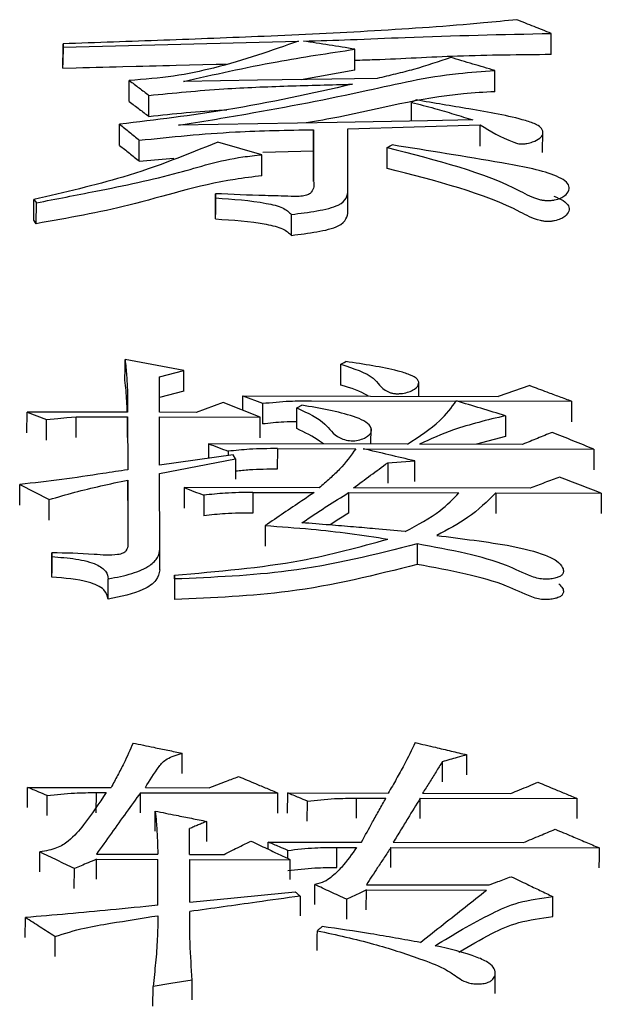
# Model space of a CAD drawing. Header units: millimetres. Extents: x 2271 to 4415, y 823 to 2339.
# Drawn here: x 2759.215 to 2761.779, y 2146.35 to 2150.699 of the extents above; entities that cross this region are included whole.
import ezdxf

# ---------------------------------------------------------------- set-up
doc = ezdxf.new("R2010")
doc.units = ezdxf.units.MM

msp = doc.modelspace()

# ---------------------------------------------------------------- linework, layer by layer
at = {"color": 7, "linetype": 'Continuous', "lineweight": 25}
for p, q in [((2761.5582, 2150.5451), (2761.5584, 2150.6384)), ((2759.4059, 2150.5926), (2759.4056, 2150.4995)), ((2759.4059, 2150.5784), (2759.4059, 2150.5926)), ((2759.4057, 2150.4852), (2759.4059, 2150.5784)), ((2760.6928, 2150.4757), (2760.6931, 2150.5689)), ((2759.4057, 2150.4852), (2759.4056, 2150.4995)), ((2760.6928, 2150.4757), (2760.4553, 2150.4344)), ((2761.3097, 2150.3816), (2761.31, 2150.4746)), ((2759.6981, 2150.3378), (2759.6983, 2150.4307)), ((2759.7848, 2150.2725), (2759.785, 2150.3653)), ((2760.9424, 2150.252), (2760.9426, 2150.3341)), ((2759.6553, 2150.145), (2759.6556, 2150.2377)), ((2760.5099, 2150.1214), (2760.5102, 2150.214)), ((2760.5102, 2150.214), (2760.5107, 2149.9874)), ((2760.6622, 2149.9457), (2760.6616, 2150.2174)), ((2761.2455, 2150.142), (2761.2457, 2150.2347)), ((2761.5206, 2150.1136), (2761.5208, 2150.2069)), ((2759.742, 2150.0749), (2759.7423, 2150.1675)), ((2760.283, 2150.1036), (2760.0884, 2150.1595)), ((2760.2867, 2150.1149), (2760.5099, 2150.1214)), ((2760.5102, 2149.9853), (2760.5099, 2150.1214)), ((2760.8346, 2150.0433), (2760.8349, 2150.1359)), ((2759.742, 2150.0749), (2759.8944, 2150.088)), ((2760.2828, 2150.0111), (2760.283, 2150.1036)), ((2760.662, 2149.8534), (2760.6622, 2149.9457)), ((2759.2774, 2149.8146), (2759.2777, 2149.9069)), ((2759.2777, 2149.9068), (2759.2886, 2149.8917)), ((2760.0781, 2149.9318), (2760.0779, 2149.8395)), ((2760.0779, 2149.8206), (2760.0782, 2149.9129)), ((2760.0782, 2149.9129), (2760.0781, 2149.9318)), ((2759.2883, 2149.7995), (2759.2886, 2149.8917)), ((2759.2883, 2149.7995), (2759.2775, 2149.8146)), ((2760.0779, 2149.8206), (2760.0779, 2149.8395)), ((2760.4134, 2149.7482), (2760.4136, 2149.8404)), ((2759.9391, 2149.1531), (2759.6794, 2149.2014)), ((2760.6311, 2149.0884), (2760.6313, 2149.1797)), ((2759.831, 2149.1252), (2759.9391, 2149.1531)), ((2759.8313, 2148.9682), (2759.831, 2149.1252)), ((2760.9741, 2149.0387), (2760.9742, 2149.1027)), ((2761.4645, 2149.0861), (2761.324, 2149.0381)), ((2759.9389, 2149.0618), (2759.8308, 2149.034)), ((2760.1988, 2148.9775), (2760.199, 2149.0402)), ((2760.199, 2149.0402), (2760.2856, 2149.0078)), ((2760.199, 2149.0402), (2761.324, 2149.0381)), ((2760.1125, 2149.0121), (2759.9936, 2148.9679)), ((2760.2749, 2148.9471), (2760.1125, 2149.0121)), ((2760.2856, 2149.0078), (2760.2853, 2148.9167)), ((2760.4369, 2148.8962), (2760.4371, 2148.9873)), ((2760.5019, 2149.0195), (2761.6485, 2149.0173)), ((2759.2469, 2148.8782), (2759.2472, 2148.9692)), ((2759.2472, 2148.9692), (2759.3338, 2148.9366)), ((2759.6907, 2148.9684), (2759.2472, 2148.9692)), ((2759.4636, 2148.9486), (2759.6907, 2148.9482)), ((2759.6907, 2148.9482), (2759.6912, 2148.7151)), ((2759.9936, 2148.9679), (2759.8313, 2148.9682)), ((2759.8314, 2148.9479), (2760.2749, 2148.9471)), ((2759.8318, 2148.7355), (2759.8314, 2148.9479)), ((2761.3566, 2148.9532), (2761.3564, 2148.8621)), ((2759.3335, 2148.8457), (2759.3338, 2148.9366)), ((2760.7638, 2148.8281), (2760.764, 2148.9002)), ((2761.3564, 2148.8621), (2761.2286, 2148.8272)), ((2760.0479, 2148.8294), (2760.0478, 2148.7651)), ((2760.9241, 2148.8278), (2760.0479, 2148.8294)), ((2760.3509, 2148.8084), (2760.3506, 2148.7175)), ((2760.3509, 2148.8084), (2760.697, 2148.8077)), ((2761.4325, 2148.8268), (2760.9782, 2148.8277)), ((2760.1562, 2148.7801), (2759.8318, 2148.7355)), ((2760.1345, 2148.7965), (2760.1345, 2148.7771)), ((2760.167, 2148.7636), (2760.1562, 2148.7801)), ((2760.7295, 2148.8077), (2761.7463, 2148.8058)), ((2759.8318, 2148.6984), (2760.167, 2148.7636)), ((2760.167, 2148.7636), (2760.1668, 2148.6729)), ((2759.8324, 2148.3648), (2759.8318, 2148.6984)), ((2759.2151, 2148.5594), (2759.2153, 2148.65)), ((2759.2153, 2148.65), (2759.3453, 2148.5834)), ((2759.691, 2148.5792), (2759.6913, 2148.6697)), ((2759.6913, 2148.6697), (2759.6918, 2148.3861)), ((2760.5351, 2148.6351), (2759.9401, 2148.6362)), ((2761.4653, 2148.6333), (2760.6865, 2148.6348)), ((2760.0267, 2148.6029), (2760.0265, 2148.5124)), ((2760.243, 2148.6149), (2760.2428, 2148.5243)), ((2760.243, 2148.6149), (2760.5135, 2148.6144)), ((2760.6649, 2148.6141), (2761.1517, 2148.6132)), ((2761.3139, 2148.6129), (2761.3136, 2148.5224)), ((2761.3139, 2148.6129), (2761.7791, 2148.612)), ((2759.345, 2148.4928), (2759.3453, 2148.5834)), ((2760.2974, 2148.4689), (2760.2971, 2148.3787)), ((2760.968, 2148.388), (2760.9678, 2148.2977)), ((2759.3565, 2148.3488), (2759.3562, 2148.2587)), ((2759.3563, 2148.2418), (2759.3565, 2148.3319)), ((2759.3565, 2148.3319), (2759.3565, 2148.3488)), ((2759.8322, 2148.2745), (2759.8324, 2148.3648)), ((2759.8975, 2148.2505), (2759.8973, 2148.1604)), ((2759.8975, 2148.2335), (2759.8975, 2148.2505)), ((2759.8975, 2148.2335), (2759.8973, 2148.1436)), ((2759.9311, 2147.3767), (2759.9313, 2147.4654)), ((2759.2497, 2147.2264), (2759.25, 2147.3149)), ((2759.25, 2147.3149), (2759.6178, 2147.3142)), ((2759.5526, 2147.203), (2759.5529, 2147.2919)), ((2759.5529, 2147.2919), (2759.5962, 2147.2918)), ((2759.7473, 2147.203), (2759.7476, 2147.2915)), ((2759.7476, 2147.2915), (2760.3534, 2147.2904)), ((2759.7692, 2147.3139), (2760.0504, 2147.3134)), ((2760.3964, 2147.2018), (2760.3966, 2147.2903)), ((2760.3966, 2147.2903), (2760.8401, 2147.2895)), ((2760.9916, 2147.2892), (2761.381, 2147.2885)), ((2759.3363, 2147.1904), (2759.3366, 2147.2788)), ((2760.483, 2147.1658), (2760.4832, 2147.2542)), ((2760.6993, 2147.1785), (2760.6995, 2147.2673)), ((2760.6995, 2147.2673), (2760.8294, 2147.2671)), ((2760.9806, 2147.1783), (2760.9808, 2147.2668)), ((2760.9808, 2147.2668), (2761.6731, 2147.2655)), ((2759.9643, 2147.0197), (2759.9642, 2147.1333)), ((2760.3103, 2147.0425), (2760.3104, 2147.0737)), ((2760.3104, 2147.0737), (2760.7215, 2147.0729)), ((2760.8621, 2147.0727), (2761.4354, 2147.0716)), ((2759.3042, 2146.942), (2759.3044, 2147.0301)), ((2760.3969, 2147.0013), (2760.397, 2147.0371)), ((2760.6131, 2146.9618), (2760.6133, 2147.0504)), ((2760.6133, 2147.0504), (2760.6999, 2147.0502)), ((2760.8511, 2146.9618), (2760.8513, 2147.05)), ((2760.8513, 2147.05), (2761.7708, 2147.0482)), ((2759.5533, 2147.0205), (2759.8237, 2147.02)), ((2759.5533, 2146.9977), (2759.8237, 2146.9972)), ((2759.824, 2146.7954), (2759.8237, 2146.9972)), ((2759.9643, 2147.0197), (2760.1158, 2147.0195)), ((2759.9644, 2146.9969), (2760.4079, 2146.9961)), ((2759.9646, 2146.809), (2759.9644, 2146.9969)), ((2759.4558, 2146.8688), (2759.456, 2146.9568)), ((2760.5159, 2146.7983), (2760.5161, 2146.8861)), ((2760.7431, 2146.7749), (2760.7434, 2146.8627)), ((2760.7434, 2146.8857), (2761.2842, 2146.8847)), ((2760.7434, 2146.8627), (2761.2734, 2146.8617)), ((2760.4514, 2146.8357), (2760.4511, 2146.7479)), ((2760.6567, 2146.7337), (2760.6569, 2146.8215)), ((2761.5654, 2146.7453), (2761.5656, 2146.8336)), ((2759.2397, 2146.6534), (2759.24, 2146.7411)), ((2759.3697, 2146.6576), (2759.3695, 2146.57)), ((2761.3113, 2146.4069), (2761.3116, 2146.4947)), ((2759.8026, 2146.35), (2759.8028, 2146.4372))]:
    msp.add_line(p, q, dxfattribs=at)
at = {"color": 7, "linetype": 'Continuous', "lineweight": 25, "flags": 128}
for points in [[(2759.4059, 2150.5784), (2759.9251, 2150.5917), (2760.4443, 2150.6049)], [(2759.4057, 2150.4852), (2759.4644, 2150.4867), (2759.4937, 2150.4875), (2759.523, 2150.4882), (2759.5524, 2150.489), (2759.5817, 2150.4897), (2759.6111, 2150.4905), (2759.6404, 2150.4912), (2759.6698, 2150.492), (2759.7284, 2150.4935), (2759.7578, 2150.4942), (2759.7871, 2150.495), (2759.8165, 2150.4957), (2759.8458, 2150.4965), (2759.8752, 2150.4972), (2759.9045, 2150.498), (2760.0219, 2150.501), (2760.0806, 2150.5025), (2760.1099, 2150.5032), (2760.1251, 2150.5036)], [(2760.7909, 2150.4395), (2760.5911, 2150.4365), (2760.2637, 2150.4316), (2759.9365, 2150.4266)], [(2760.9642, 2150.3449), (2760.9534, 2150.3395), (2760.9426, 2150.3341)], [(2761.2132, 2150.2568), (2761.0135, 2150.2532), (2760.614, 2150.2461), (2760.2646, 2150.2398), (2759.9155, 2150.2335)], [(2760.6616, 2150.2174), (2760.9536, 2150.2261), (2761.2457, 2150.2347)], [(2760.8349, 2150.1359), (2760.8403, 2150.1386), (2760.8484, 2150.1428), (2760.8565, 2150.1469)], [(2759.6792, 2149.1101), (2759.6793, 2149.1612), (2759.6794, 2149.2014)], [(2760.6314, 2149.1797), (2760.6369, 2149.1828), (2760.645, 2149.1872), (2760.653, 2149.1917)], [(2759.9389, 2149.0618), (2759.939, 2149.1129), (2759.9391, 2149.1531)], [(2761.6485, 2149.0173), (2761.6484, 2148.9663), (2761.6483, 2148.9262)], [(2759.3338, 2148.9366), (2759.3825, 2148.9411), (2759.4231, 2148.9449), (2759.4636, 2148.9486)], [(2759.4633, 2148.8576), (2759.4635, 2148.9085), (2759.4636, 2148.9486)], [(2759.6905, 2148.8572), (2759.6906, 2148.9081), (2759.6907, 2148.9482)], [(2760.2746, 2148.8561), (2760.2748, 2148.907), (2760.2749, 2148.9471)], [(2761.7463, 2148.8058), (2761.7461, 2148.7549), (2761.746, 2148.715)], [(2760.8377, 2148.7459), (2760.8376, 2148.6951), (2760.8375, 2148.6552)], [(2760.8377, 2148.7459), (2760.8972, 2148.7499), (2760.9567, 2148.7539)], [(2760.9565, 2148.6632), (2760.9566, 2148.714), (2760.9567, 2148.7539)], [(2759.9401, 2148.6362), (2759.94, 2148.5854), (2759.9399, 2148.5456)], [(2760.6649, 2148.6141), (2760.6648, 2148.5634), (2760.6647, 2148.5235)], [(2761.7791, 2148.612), (2761.779, 2148.5613), (2761.7788, 2148.5215)], [(2759.6052, 2148.1439), (2759.6053, 2148.1699), (2759.6054, 2148.1959), (2759.6055, 2148.234)], [(2761.0779, 2147.4277), (2761.0778, 2147.3779), (2761.0777, 2147.339)], [(2761.1858, 2147.3699), (2761.1859, 2147.4195), (2761.186, 2147.4587)], [(2760.3531, 2147.2019), (2760.3533, 2147.2513), (2760.3534, 2147.2904)], [(2761.6729, 2147.177), (2761.673, 2147.2264), (2761.6731, 2147.2655)], [(2759.8124, 2147.122), (2759.8125, 2147.1714), (2759.8126, 2147.2104)], [(2760.0396, 2147.0765), (2760.0397, 2147.1258), (2760.0398, 2147.1648)], [(2761.7705, 2146.9601), (2761.7707, 2147.0093), (2761.7708, 2147.0482)], [(2759.5531, 2146.9097), (2759.5532, 2146.9588), (2759.5533, 2146.9977)], [(2759.8235, 2146.9092), (2759.8236, 2146.9583), (2759.8237, 2146.9972)], [(2760.4076, 2146.9081), (2760.4078, 2146.9572), (2760.4079, 2146.9961)], [(2759.9646, 2146.809), (2760.1603, 2146.828), (2760.295, 2146.8411), (2760.4297, 2146.8541)], [(2760.527, 2146.5955), (2760.5271, 2146.6345), (2760.5272, 2146.6588), (2760.5273, 2146.6831)], [(2759.9759, 2146.465), (2759.9285, 2146.4574), (2759.8812, 2146.4498), (2759.8028, 2146.4372)], [(2759.9756, 2146.3778), (2759.9758, 2146.4264), (2759.9759, 2146.465)]]:
    msp.add_lwpolyline(points, dxfattribs=at)
at = {"color": 7, "linetype": 'Continuous', "lineweight": 25}
for points, knots in [([(2761.4068, 2150.6987), (2761.358, 2150.6938), (2761.1516, 2150.6732), (2760.7796, 2150.6479), (2760.3079, 2150.6254), (2759.8498, 2150.6077), (2759.5539, 2150.5976), (2759.4059, 2150.5926)], [0, 0, 0, 0, 0.075008, 0.317588, 0.559815, 0.779883, 1, 1, 1, 1]), ([(2761.5584, 2150.6384), (2761.5331, 2150.6484), (2761.4826, 2150.6686), (2761.4321, 2150.6887), (2761.4068, 2150.6987)], [0, 0, 0, 0, 0.500001, 1, 1, 1, 1]), ([(2760.4659, 2150.6049), (2760.5351, 2150.6068), (2760.6848, 2150.6108), (2761.0474, 2150.6274), (2761.3432, 2150.6337), (2761.5584, 2150.6384)], [0, 0, 0, 0, 0.18981, 0.410522, 1, 1, 1, 1]), ([(2760.4443, 2150.6049), (2760.3255, 2150.5626), (2760.1588, 2150.5032), (2759.8966, 2150.4468), (2759.7647, 2150.4361), (2759.6983, 2150.4307)], [0, 0, 0, 0, 0.552374, 0.77511, 1, 1, 1, 1]), ([(2760.6931, 2150.5689), (2760.6552, 2150.5749), (2760.5795, 2150.5869), (2760.5038, 2150.5989), (2760.4659, 2150.6049)], [0, 0, 0, 0, 0.499738, 1, 1, 1, 1]), ([(2759.9365, 2150.4266), (2760.072, 2150.4572), (2760.3146, 2150.5117), (2760.5772, 2150.5514), (2760.6931, 2150.5689)], [0, 0, 0, 0, 0.5589855, 1, 1, 1, 1]), ([(2761.5582, 2150.5451), (2761.4204, 2150.5439), (2761.1599, 2150.5415), (2760.8737, 2150.5244), (2760.7222, 2150.5199), (2760.6929, 2150.519)], [0, 0, 0, 0, 0.475037, 0.898723, 1, 1, 1, 1]), ([(2761.1151, 2150.5323), (2761.0623, 2150.514), (2760.986, 2150.4875), (2760.8724, 2150.4589), (2760.8181, 2150.446), (2760.7909, 2150.4395)], [0, 0, 0, 0, 0.528752, 0.7642, 1, 1, 1, 1]), ([(2761.31, 2150.4746), (2761.2775, 2150.4842), (2761.2126, 2150.5035), (2761.1476, 2150.5227), (2761.1151, 2150.5323)], [0, 0, 0, 0, 0.499896, 1, 1, 1, 1]), ([(2759.9155, 2150.2335), (2760.015, 2150.2498), (2760.2999, 2150.2964), (2760.7057, 2150.3749), (2761.0538, 2150.4578), (2761.2557, 2150.471), (2761.31, 2150.4746)], [0, 0, 0, 0, 0.210769, 0.603834, 0.893415, 1, 1, 1, 1]), ([(2759.6983, 2150.4307), (2759.7128, 2150.4198), (2759.7417, 2150.3981), (2759.7706, 2150.3762), (2759.785, 2150.3653)], [0, 0, 0, 0, 0.500001, 1, 1, 1, 1]), ([(2760.6828, 2150.4144), (2760.5013, 2150.3738), (2760.1763, 2150.301), (2759.8151, 2150.2571), (2759.6556, 2150.2377)], [0, 0, 0, 0, 0.558287, 1, 1, 1, 1]), ([(2759.785, 2150.3653), (2759.8943, 2150.376), (2760.0956, 2150.3956), (2760.3978, 2150.4074), (2760.5877, 2150.4121), (2760.6828, 2150.4144)], [0, 0, 0, 0, 0.372436, 0.6857253, 1, 1, 1, 1]), ([(2761.3097, 2150.3816), (2761.2632, 2150.3788), (2761.0131, 2150.3642), (2760.76, 2150.2932), (2760.5267, 2150.2521), (2760.4784, 2150.2436)], [0, 0, 0, 0, 0.153551, 0.8247901, 1, 1, 1, 1]), ([(2759.6981, 2150.3378), (2759.7055, 2150.3322), (2759.7202, 2150.3212), (2759.7491, 2150.2994), (2759.7706, 2150.2832), (2759.7848, 2150.2725)], [0, 0, 0, 0, 0.254914, 0.509827, 1, 1, 1, 1]), ([(2760.9426, 2150.3341), (2760.9769, 2150.3255), (2761.0414, 2150.3095), (2761.1296, 2150.2827), (2761.1853, 2150.2654), (2761.2132, 2150.2568)], [0, 0, 0, 0, 0.363385, 0.681597, 1, 1, 1, 1]), ([(2761.2457, 2150.2347), (2761.2897, 2150.2078), (2761.3374, 2150.1786), (2761.4071, 2150.1536), (2761.4221, 2150.1511), (2761.437, 2150.1509), (2761.4562, 2150.1536), (2761.4828, 2150.1614), (2761.5109, 2150.1752), (2761.5249, 2150.1962), (2761.5192, 2150.2173), (2761.4935, 2150.2385), (2761.3908, 2150.2726), (2761.2045, 2150.3039), (2761.0412, 2150.3318), (2760.9642, 2150.3449)], [0, 0, 0, 0, 0.213503, 0.231464, 0.24303, 0.254692, 0.268684, 0.294822, 0.340398, 0.3844, 0.438732, 0.481931, 0.539955, 0.782901, 1, 1, 1, 1]), ([(2759.7848, 2150.2725), (2759.8937, 2150.2841), (2760.0068, 2150.2962), (2760.1233, 2150.3014), (2760.1277, 2150.3016)], [0, 0, 0, 0, 0.962285, 1, 1, 1, 1]), ([(2759.6556, 2150.2377), (2759.67, 2150.226), (2759.6989, 2150.2027), (2759.7278, 2150.1792), (2759.7422, 2150.1675)], [0, 0, 0, 0, 0.4998359, 1, 1, 1, 1]), ([(2759.7423, 2150.1675), (2759.8826, 2150.1819), (2760.1342, 2150.2077), (2760.3948, 2150.2121), (2760.5102, 2150.214)], [0, 0, 0, 0, 0.557505, 1, 1, 1, 1]), ([(2760.0884, 2150.1595), (2759.9553, 2150.1051), (2759.7153, 2150.0071), (2759.4125, 2149.9378), (2759.2777, 2149.9069)], [0, 0, 0, 0, 0.554583, 1, 1, 1, 1]), ([(2759.6553, 2150.145), (2759.6698, 2150.1333), (2759.6987, 2150.11), (2759.7276, 2150.0866), (2759.742, 2150.0749)], [0, 0, 0, 0, 0.499908, 1, 1, 1, 1]), ([(2760.8349, 2150.1359), (2761.0507, 2150.0807), (2761.3035, 2150.0161), (2761.4768, 2149.9123), (2761.5261, 2149.9024), (2761.5422, 2149.9011), (2761.5583, 2149.9021), (2761.5789, 2149.9054), (2761.601, 2149.9123), (2761.6245, 2149.9265), (2761.6385, 2149.9466), (2761.638, 2149.9713), (2761.6139, 2149.9946), (2761.5269, 2150.034), (2761.2607, 2150.0826), (2761.0174, 2150.1213), (2760.8565, 2150.1469)], [0, 0, 0, 0, 0.369973, 0.433396, 0.441379, 0.448953, 0.456564, 0.46449, 0.480827, 0.49655, 0.526965, 0.55702, 0.587567, 0.618801, 0.747888, 1, 1, 1, 1]), ([(2759.2886, 2149.8917), (2759.376, 2149.9087), (2759.5894, 2149.95), (2759.8976, 2150.0136), (2760.1169, 2150.0865), (2760.2544, 2150.1006), (2760.283, 2150.1036)], [0, 0, 0, 0, 0.257125, 0.627625, 0.922525, 1, 1, 1, 1]), ([(2761.5701, 2149.9209), (2761.5848, 2149.9146), (2761.6139, 2149.9024), (2761.6376, 2149.8789), (2761.6383, 2149.8542), (2761.6243, 2149.8342), (2761.6007, 2149.82), (2761.5786, 2149.8131), (2761.5581, 2149.8098), (2761.542, 2149.8089), (2761.5258, 2149.8101), (2761.4766, 2149.82), (2761.3032, 2149.9237), (2761.0504, 2149.9882), (2760.8346, 2150.0433)], [0, 0, 0, 0, 0.050469, 0.09981, 0.148348, 0.197475, 0.222877, 0.249282, 0.262097, 0.274404, 0.286651, 0.299558, 0.402046, 1, 1, 1, 1]), ([(2760.2828, 2150.0111), (2760.2428, 2150.0061), (2760.0259, 2149.9795), (2759.735, 2149.8794), (2759.4275, 2149.8244), (2759.2883, 2149.7995)], [0, 0, 0, 0, 0.11, 0.597222, 1, 1, 1, 1]), ([(2760.5107, 2149.9874), (2760.5125, 2149.9706), (2760.5146, 2149.9504), (2760.4902, 2149.9285), (2760.4683, 2149.9216), (2760.4402, 2149.919), (2760.3828, 2149.9214), (2760.2619, 2149.9235), (2760.1509, 2149.9285), (2760.0781, 2149.9318)], [0, 0, 0, 0, 0.2237546, 0.2701358, 0.3175045, 0.3665219, 0.4172988, 0.6174118, 1, 1, 1, 1]), ([(2760.4136, 2149.8404), (2760.4512, 2149.845), (2760.5251, 2149.8543), (2760.6229, 2149.8762), (2760.6585, 2149.9126), (2760.661, 2149.9347), (2760.6622, 2149.9457)], [0, 0, 0, 0, 0.292586, 0.576009, 0.788989, 1, 1, 1, 1]), ([(2760.0782, 2149.9129), (2760.1548, 2149.9079), (2760.2606, 2149.9009), (2760.3798, 2149.8718), (2760.4025, 2149.8507), (2760.4136, 2149.8404)], [0, 0, 0, 0, 0.572733, 0.791394, 1, 1, 1, 1]), ([(2760.4134, 2149.7482), (2760.451, 2149.7529), (2760.5249, 2149.7621), (2760.6226, 2149.784), (2760.6582, 2149.8203), (2760.6607, 2149.8424), (2760.662, 2149.8534)], [0, 0, 0, 0, 0.292738, 0.576228, 0.789119, 1, 1, 1, 1]), ([(2760.0779, 2149.8206), (2760.1545, 2149.8156), (2760.2603, 2149.8087), (2760.3795, 2149.7795), (2760.4023, 2149.7585), (2760.4134, 2149.7482)], [0, 0, 0, 0, 0.572888, 0.79153, 1, 1, 1, 1]), ([(2759.6794, 2149.2014), (2759.6819, 2149.178), (2759.6869, 2149.1312), (2759.6906, 2149.0536), (2759.6906, 2148.9991), (2759.6907, 2148.9684)], [0, 0, 0, 0, 0.303648, 0.607314, 1, 1, 1, 1]), ([(2760.6313, 2149.1797), (2760.6873, 2149.1617), (2760.7861, 2149.1299), (2760.8046, 2149.0736), (2760.8486, 2149.0545), (2760.8621, 2149.0511), (2760.878, 2149.0497), (2760.8999, 2149.0508), (2760.9254, 2149.0556), (2760.9554, 2149.0681), (2760.9763, 2149.0878), (2760.9746, 2149.1141), (2760.9356, 2149.1353), (2760.8324, 2149.1652), (2760.7326, 2149.1799), (2760.653, 2149.1917)], [0, 0, 0, 0, 0.207477, 0.366821, 0.383117, 0.398789, 0.414409, 0.43088, 0.465089, 0.497023, 0.558701, 0.619216, 0.681582, 0.746432, 1, 1, 1, 1]), ([(2759.6892, 2148.9684), (2759.6886, 2148.985), (2759.6872, 2149.0324), (2759.6823, 2149.0794), (2759.6792, 2149.1101)], [0, 0, 0, 0, 0.348343, 1, 1, 1, 1]), ([(2760.7522, 2149.0392), (2760.7508, 2149.0401), (2760.722, 2149.0603), (2760.6755, 2149.0747), (2760.6311, 2149.0884)], [0, 0, 0, 0, 0.047794, 1, 1, 1, 1]), ([(2761.4645, 2149.0861), (2761.4892, 2149.0769), (2761.5323, 2149.0608), (2761.5936, 2149.0379), (2761.6302, 2149.0242), (2761.6485, 2149.0173)], [0, 0, 0, 0, 0.403163, 0.701581, 1, 1, 1, 1]), ([(2760.2856, 2149.0078), (2760.3253, 2149.0117), (2760.3965, 2149.0187), (2760.4696, 2149.0192), (2760.5019, 2149.0195)], [0, 0, 0, 0, 0.558836, 1, 1, 1, 1]), ([(2760.4371, 2148.9873), (2760.4841, 2148.9653), (2760.5676, 2148.9263), (2760.5955, 2148.8674), (2760.6517, 2148.8452), (2760.6851, 2148.8409), (2760.7169, 2148.8469), (2760.7479, 2148.8595), (2760.7702, 2148.8807), (2760.7637, 2148.9074), (2760.7354, 2148.9317), (2760.6398, 2148.9686), (2760.5391, 2148.9857), (2760.4587, 2148.9994)], [0, 0, 0, 0, 0.206809, 0.366827, 0.399836, 0.431258, 0.463307, 0.497531, 0.558719, 0.620129, 0.682427, 0.746618, 1, 1, 1, 1]), ([(2760.4371, 2148.9873), (2760.4407, 2148.9893), (2760.4479, 2148.9933), (2760.4551, 2148.9973), (2760.4587, 2148.9994)], [0, 0, 0, 0, 0.499453, 1, 1, 1, 1]), ([(2760.9241, 2148.8278), (2760.9762, 2148.8616), (2761.0686, 2148.9215), (2761.1183, 2148.9889), (2761.1399, 2149.0183)], [0, 0, 0, 0, 0.564258, 1, 1, 1, 1]), ([(2761.3566, 2148.9532), (2761.3205, 2148.964), (2761.2483, 2148.9858), (2761.1762, 2149.0074), (2761.1401, 2149.0183)], [0, 0, 0, 0, 0.499999, 1, 1, 1, 1]), ([(2761.3566, 2148.9532), (2761.2771, 2148.934), (2761.1358, 2148.9), (2761.0262, 2148.8497), (2760.9782, 2148.8277)], [0, 0, 0, 0, 0.562196, 1, 1, 1, 1]), ([(2760.4369, 2148.9266), (2760.4176, 2148.9263), (2760.3662, 2148.9255), (2760.3164, 2148.9201), (2760.2853, 2148.9167)], [0, 0, 0, 0, 0.37621, 1, 1, 1, 1]), ([(2760.5539, 2148.8285), (2760.5484, 2148.8329), (2760.5173, 2148.8576), (2760.4731, 2148.8788), (2760.4369, 2148.8962)], [0, 0, 0, 0, 0.1780581, 1, 1, 1, 1]), ([(2761.5622, 2148.8796), (2761.5406, 2148.8708), (2761.4974, 2148.8533), (2761.4542, 2148.8356), (2761.4325, 2148.8268)], [0, 0, 0, 0, 0.499999, 1, 1, 1, 1]), ([(2761.7463, 2148.8058), (2761.7156, 2148.8181), (2761.6543, 2148.8428), (2761.5929, 2148.8674), (2761.5622, 2148.8796)], [0, 0, 0, 0, 0.5, 1, 1, 1, 1]), ([(2760.0479, 2148.8294), (2760.0624, 2148.8239), (2760.0912, 2148.813), (2760.1201, 2148.802), (2760.1345, 2148.7965)], [0, 0, 0, 0, 0.499998, 1, 1, 1, 1]), ([(2760.3509, 2148.8084), (2760.3098, 2148.808), (2760.2365, 2148.8072), (2760.1656, 2148.7998), (2760.1345, 2148.7965)], [0, 0, 0, 0, 0.561072, 1, 1, 1, 1]), ([(2760.697, 2148.8077), (2760.6749, 2148.7773), (2760.6424, 2148.7325), (2760.5827, 2148.6757), (2760.551, 2148.6486), (2760.5351, 2148.6351)], [0, 0, 0, 0, 0.5142955, 0.7569295, 1, 1, 1, 1]), ([(2760.9567, 2148.7539), (2760.9188, 2148.7629), (2760.8431, 2148.7808), (2760.7673, 2148.7987), (2760.7295, 2148.8077)], [0, 0, 0, 0, 0.5, 1, 1, 1, 1]), ([(2760.6865, 2148.6348), (2760.7117, 2148.6534), (2760.7621, 2148.6905), (2760.8125, 2148.7275), (2760.8377, 2148.7459)], [0, 0, 0, 0, 0.5, 1, 1, 1, 1]), ([(2759.6912, 2148.7151), (2759.6548, 2148.7095), (2759.5585, 2148.6945), (2759.4009, 2148.6712), (2759.2772, 2148.6571), (2759.2153, 2148.65)], [0, 0, 0, 0, 0.232258, 0.615691, 1, 1, 1, 1]), ([(2760.3506, 2148.7175), (2760.3095, 2148.7173), (2760.2474, 2148.7168), (2760.1872, 2148.7107), (2760.1669, 2148.7086)], [0, 0, 0, 0, 0.6621129, 1, 1, 1, 1]), ([(2761.5951, 2148.6827), (2761.5734, 2148.6745), (2761.5302, 2148.6581), (2761.487, 2148.6416), (2761.4653, 2148.6333)], [0, 0, 0, 0, 0.4999994, 1, 1, 1, 1]), ([(2761.7791, 2148.612), (2761.7484, 2148.6238), (2761.6871, 2148.6474), (2761.6257, 2148.671), (2761.5951, 2148.6827)], [0, 0, 0, 0, 0.5, 1, 1, 1, 1]), ([(2759.3453, 2148.5834), (2759.3822, 2148.5944), (2759.4553, 2148.6164), (2759.5728, 2148.6439), (2759.6517, 2148.6611), (2759.6913, 2148.6697)], [0, 0, 0, 0, 0.337126, 0.668281, 1, 1, 1, 1]), ([(2759.9401, 2148.6362), (2759.9545, 2148.6306), (2759.9834, 2148.6195), (2760.0123, 2148.6084), (2760.0267, 2148.6029)], [0, 0, 0, 0, 0.499998, 1, 1, 1, 1]), ([(2760.243, 2148.6149), (2760.2019, 2148.6145), (2760.1287, 2148.6137), (2760.0578, 2148.6062), (2760.0267, 2148.6029)], [0, 0, 0, 0, 0.561072, 1, 1, 1, 1]), ([(2760.5135, 2148.6144), (2760.4955, 2148.6024), (2760.4505, 2148.5722), (2760.3785, 2148.5237), (2760.3244, 2148.4872), (2760.2974, 2148.4689)], [0, 0, 0, 0, 0.249419, 0.624709, 1, 1, 1, 1]), ([(2760.4596, 2148.4812), (2760.4777, 2148.4934), (2760.5138, 2148.5177), (2760.5814, 2148.5623), (2760.6327, 2148.5941), (2760.6649, 2148.6141)], [0, 0, 0, 0, 0.270741, 0.541487, 1, 1, 1, 1]), ([(2760.914, 2148.4427), (2760.9693, 2148.4722), (2761.0672, 2148.5247), (2761.126, 2148.5863), (2761.1517, 2148.6132)], [0, 0, 0, 0, 0.563785, 1, 1, 1, 1]), ([(2761.3139, 2148.6129), (2761.2764, 2148.5756), (2761.209, 2148.5085), (2761.102, 2148.4511), (2761.0546, 2148.4256)], [0, 0, 0, 0, 0.556253, 1, 1, 1, 1]), ([(2760.2428, 2148.5243), (2760.2017, 2148.5239), (2760.1285, 2148.5231), (2760.0576, 2148.5156), (2760.0265, 2148.5123)], [0, 0, 0, 0, 0.561085, 1, 1, 1, 1]), ([(2760.6647, 2148.5235), (2760.6458, 2148.5119), (2760.6179, 2148.4947), (2760.5907, 2148.4772), (2760.5819, 2148.4716)], [0, 0, 0, 0, 0.678422, 1, 1, 1, 1]), ([(2760.2974, 2148.4689), (2760.3651, 2148.4641), (2760.4908, 2148.4551), (2760.6715, 2148.4349), (2760.7826, 2148.4178), (2760.8383, 2148.4092)], [0, 0, 0, 0, 0.367969, 0.683162, 1, 1, 1, 1]), ([(2760.914, 2148.4427), (2760.8701, 2148.4466), (2760.7945, 2148.4534), (2760.6836, 2148.4632), (2760.576, 2148.4722), (2760.5001, 2148.4781), (2760.4596, 2148.4812)], [0, 0, 0, 0, 0.2905663, 0.5003512, 0.7334494, 1, 1, 1, 1]), ([(2761.0546, 2148.4256), (2761.1093, 2148.4185), (2761.2741, 2148.3972), (2761.4694, 2148.3682), (2761.5859, 2148.3151), (2761.6086, 2148.2882), (2761.6139, 2148.267), (2761.609, 2148.2537), (2761.597, 2148.2443), (2761.5794, 2148.2378), (2761.5565, 2148.2333), (2761.5295, 2148.2319), (2761.4991, 2148.2353), (2761.4409, 2148.2556), (2761.3537, 2148.3014), (2761.1791, 2148.3492), (2761.0404, 2148.3747), (2760.9681, 2148.388)], [0, 0, 0, 0, 0.113871, 0.343385, 0.393605, 0.444131, 0.471663, 0.49049, 0.505222, 0.519945, 0.53588, 0.554496, 0.573047, 0.596528, 0.700458, 0.843857, 1, 1, 1, 1]), ([(2759.6917, 2148.3861), (2759.6914, 2148.3763), (2759.691, 2148.3625), (2759.6719, 2148.3463), (2759.6236, 2148.3347), (2759.5133, 2148.3458), (2759.4178, 2148.3476), (2759.3565, 2148.3488)], [0, 0, 0, 0, 0.163972, 0.228894, 0.296062, 0.547773, 1, 1, 1, 1]), ([(2759.8975, 2148.2505), (2760.0879, 2148.2667), (2760.425, 2148.2953), (2760.7129, 2148.3747), (2760.8383, 2148.4092)], [0, 0, 0, 0, 0.564773, 1, 1, 1, 1]), ([(2760.9681, 2148.388), (2760.7836, 2148.3413), (2760.4512, 2148.257), (2760.0681, 2148.2407), (2759.8975, 2148.2335)], [0, 0, 0, 0, 0.554855, 1, 1, 1, 1]), ([(2759.3565, 2148.3319), (2759.3925, 2148.3294), (2759.4634, 2148.3243), (2759.5518, 2148.3022), (2759.5997, 2148.2684), (2759.6036, 2148.2454), (2759.6055, 2148.234)], [0, 0, 0, 0, 0.292624, 0.57669, 0.790427, 1, 1, 1, 1]), ([(2759.6055, 2148.234), (2759.6416, 2148.241), (2759.7126, 2148.2547), (2759.788, 2148.2888), (2759.8276, 2148.3274), (2759.8308, 2148.3524), (2759.8324, 2148.3648)], [0, 0, 0, 0, 0.291064, 0.572494, 0.787521, 1, 1, 1, 1]), ([(2760.9678, 2148.2977), (2760.7834, 2148.251), (2760.4509, 2148.1669), (2760.0678, 2148.1506), (2759.8973, 2148.1434)], [0, 0, 0, 0, 0.554801, 1, 1, 1, 1]), ([(2761.5917, 2148.2118), (2761.5982, 2148.2056), (2761.6105, 2148.194), (2761.6135, 2148.1769), (2761.6088, 2148.1636), (2761.5968, 2148.1542), (2761.5792, 2148.1477), (2761.5564, 2148.1433), (2761.5294, 2148.1418), (2761.4989, 2148.1452), (2761.4407, 2148.1655), (2761.3536, 2148.2112), (2761.1789, 2148.2589), (2761.0402, 2148.2844), (2760.9679, 2148.2977)], [0, 0, 0, 0, 0.0526546, 0.0995608, 0.1316052, 0.1566897, 0.1817571, 0.2088953, 0.2406423, 0.2723209, 0.3123344, 0.4893432, 0.7337296, 1, 1, 1, 1]), ([(2759.8322, 2148.2745), (2759.8294, 2148.2587), (2759.8238, 2148.2268), (2759.751, 2148.1747), (2759.661, 2148.1557), (2759.6052, 2148.1439)], [0, 0, 0, 0, 0.2709768, 0.5475535, 1, 1, 1, 1]), ([(2759.6052, 2148.1439), (2759.6021, 2148.1585), (2759.5957, 2148.1881), (2759.5045, 2148.2302), (2759.4132, 2148.2373), (2759.3563, 2148.2417)], [0, 0, 0, 0, 0.267361, 0.543633, 1, 1, 1, 1]), ([(2759.7148, 2147.5103), (2759.7017, 2147.4804), (2759.6807, 2147.4328), (2759.6467, 2147.3675), (2759.6274, 2147.332), (2759.6178, 2147.3142)], [0, 0, 0, 0, 0.455912, 0.727931, 1, 1, 1, 1]), ([(2759.7148, 2147.5103), (2759.7452, 2147.504), (2759.7965, 2147.4934), (2759.8686, 2147.4785), (2759.9104, 2147.4698), (2759.9313, 2147.4655)], [0, 0, 0, 0, 0.421048, 0.710524, 1, 1, 1, 1]), ([(2760.9588, 2147.5124), (2760.9428, 2147.4795), (2760.9169, 2147.4258), (2760.8757, 2147.3516), (2760.852, 2147.3102), (2760.8401, 2147.2895)], [0, 0, 0, 0, 0.443258, 0.721609, 1, 1, 1, 1]), ([(2760.9588, 2147.5124), (2760.9884, 2147.5054), (2761.0411, 2147.493), (2761.1168, 2147.4751), (2761.163, 2147.4642), (2761.186, 2147.4587)], [0, 0, 0, 0, 0.391005, 0.695503, 1, 1, 1, 1]), ([(2759.7692, 2147.3139), (2759.7879, 2147.3446), (2759.814, 2147.3874), (2759.8589, 2147.4434), (2759.9069, 2147.458), (2759.9313, 2147.4654)], [0, 0, 0, 0, 0.554938, 0.774738, 1, 1, 1, 1]), ([(2761.0779, 2147.4277), (2761.0688, 2147.4131), (2761.0498, 2147.3828), (2761.0211, 2147.3367), (2761.0014, 2147.305), (2760.9916, 2147.2892)], [0, 0, 0, 0, 0.316836, 0.658418, 1, 1, 1, 1]), ([(2761.186, 2147.4587), (2761.172, 2147.4547), (2761.1469, 2147.4475), (2761.1109, 2147.4372), (2761.0889, 2147.4309), (2761.0779, 2147.4277)], [0, 0, 0, 0, 0.39045, 0.695225, 1, 1, 1, 1]), ([(2760.0504, 2147.3134), (2760.0633, 2147.3183), (2760.0889, 2147.328), (2760.1321, 2147.3443), (2760.1626, 2147.3558), (2760.1802, 2147.3624)], [0, 0, 0, 0, 0.296437, 0.592873, 1, 1, 1, 1]), ([(2760.1802, 2147.3624), (2760.2049, 2147.3522), (2760.2461, 2147.335), (2760.3039, 2147.311), (2760.3369, 2147.2973), (2760.3534, 2147.2904)], [0, 0, 0, 0, 0.42836, 0.71418, 1, 1, 1, 1]), ([(2761.381, 2147.2885), (2761.3933, 2147.2936), (2761.4193, 2147.3044), (2761.459, 2147.3207), (2761.4863, 2147.332), (2761.4999, 2147.3376)], [0, 0, 0, 0, 0.311538, 0.655769, 1, 1, 1, 1]), ([(2761.4999, 2147.3376), (2761.5246, 2147.3273), (2761.5659, 2147.3102), (2761.6236, 2147.2861), (2761.6566, 2147.2724), (2761.6731, 2147.2655)], [0, 0, 0, 0, 0.42836, 0.71418, 1, 1, 1, 1]), ([(2759.3366, 2147.2788), (2759.3242, 2147.284), (2759.3036, 2147.2926), (2759.2747, 2147.3046), (2759.2582, 2147.3115), (2759.25, 2147.3149)], [0, 0, 0, 0, 0.42836, 0.71418, 1, 1, 1, 1]), ([(2759.5962, 2147.2918), (2759.5643, 2147.2442), (2759.5157, 2147.1715), (2759.4477, 2147.0886), (2759.3819, 2147.0449), (2759.3305, 2147.0351), (2759.3044, 2147.0301)], [0, 0, 0, 0, 0.493619, 0.752072, 0.87418, 1, 1, 1, 1]), ([(2759.3366, 2147.2788), (2759.3763, 2147.2832), (2759.4474, 2147.2911), (2759.5206, 2147.2917), (2759.5529, 2147.2919)], [0, 0, 0, 0, 0.558835, 1, 1, 1, 1]), ([(2759.7476, 2147.2915), (2759.7267, 2147.2625), (2759.6838, 2147.2031), (2759.619, 2147.1128), (2759.5752, 2147.0513), (2759.5533, 2147.0205)], [0, 0, 0, 0, 0.323157, 0.661578, 1, 1, 1, 1]), ([(2760.4832, 2147.2542), (2760.4709, 2147.2594), (2760.4502, 2147.268), (2760.4214, 2147.28), (2760.4049, 2147.2869), (2760.3966, 2147.2903)], [0, 0, 0, 0, 0.42836, 0.71418, 1, 1, 1, 1]), ([(2760.4832, 2147.2542), (2760.523, 2147.2586), (2760.5941, 2147.2665), (2760.6673, 2147.2671), (2760.6995, 2147.2673)], [0, 0, 0, 0, 0.558835, 1, 1, 1, 1]), ([(2760.7215, 2147.0729), (2760.738, 2147.1028), (2760.7643, 2147.1502), (2760.8002, 2147.2149), (2760.8196, 2147.2497), (2760.8294, 2147.2671)], [0, 0, 0, 0, 0.460095, 0.730047, 1, 1, 1, 1]), ([(2760.9808, 2147.2668), (2760.9627, 2147.2373), (2760.9339, 2147.1904), (2760.8943, 2147.1256), (2760.8728, 2147.0903), (2760.8621, 2147.0727)], [0, 0, 0, 0, 0.4571326, 0.728566, 1, 1, 1, 1]), ([(2759.8126, 2147.2104), (2759.8142, 2147.1946), (2759.8181, 2147.1552), (2759.8221, 2147.0917), (2759.8232, 2147.0439), (2759.8237, 2147.02)], [0, 0, 0, 0, 0.249757, 0.624822, 1, 1, 1, 1]), ([(2759.8126, 2147.2104), (2759.8432, 2147.2043), (2759.8964, 2147.1936), (2759.9722, 2147.1784), (2760.0173, 2147.1694), (2760.0398, 2147.1648)], [0, 0, 0, 0, 0.404258, 0.702129, 1, 1, 1, 1]), ([(2760.0398, 2147.1648), (2760.0335, 2147.1622), (2760.0209, 2147.157), (2760.002, 2147.1491), (2759.9831, 2147.1412), (2759.9705, 2147.1359), (2759.9642, 2147.1333)], [0, 0, 0, 0, 0.2500001, 0.5000002, 0.7500003, 1, 1, 1, 1]), ([(2761.4354, 2147.0716), (2761.4477, 2147.0768), (2761.4724, 2147.0871), (2761.5193, 2147.1067), (2761.5538, 2147.1211), (2761.5759, 2147.1303)], [0, 0, 0, 0, 0.263609, 0.527219, 1, 1, 1, 1]), ([(2761.5759, 2147.1303), (2761.6007, 2147.1199), (2761.6455, 2147.1011), (2761.7104, 2147.0737), (2761.7507, 2147.0567), (2761.7708, 2147.0482)], [0, 0, 0, 0, 0.380765, 0.690382, 1, 1, 1, 1]), ([(2760.1158, 2147.0195), (2760.1271, 2147.0251), (2760.1499, 2147.0364), (2760.1895, 2147.056), (2760.2178, 2147.07), (2760.2347, 2147.0784)], [0, 0, 0, 0, 0.286959, 0.573918, 1, 1, 1, 1]), ([(2760.2347, 2147.0784), (2760.258, 2147.0673), (2760.2986, 2147.0481), (2760.3563, 2147.0206), (2760.3907, 2147.0043), (2760.4079, 2146.9961)], [0, 0, 0, 0, 0.404831, 0.702416, 1, 1, 1, 1]), ([(2760.397, 2147.0371), (2760.3846, 2147.0424), (2760.364, 2147.0511), (2760.3352, 2147.0633), (2760.3187, 2147.0702), (2760.3104, 2147.0737)], [0, 0, 0, 0, 0.42836, 0.71418, 1, 1, 1, 1]), ([(2759.456, 2146.9568), (2759.4434, 2146.9629), (2759.4181, 2146.9751), (2759.3802, 2146.9935), (2759.3423, 2147.0118), (2759.3171, 2147.024), (2759.3044, 2147.0301)], [0, 0, 0, 0, 0.25, 0.5, 0.75, 1, 1, 1, 1]), ([(2760.397, 2147.0371), (2760.4367, 2147.0416), (2760.5079, 2147.0496), (2760.581, 2147.0501), (2760.6133, 2147.0504)], [0, 0, 0, 0, 0.558835, 1, 1, 1, 1]), ([(2760.6999, 2147.0502), (2760.6797, 2147.0205), (2760.6489, 2146.9751), (2760.5971, 2146.9257), (2760.5605, 2146.8978), (2760.531, 2146.8901), (2760.5162, 2146.8861)], [0, 0, 0, 0, 0.494008, 0.754052, 0.875824, 1, 1, 1, 1]), ([(2760.8513, 2147.05), (2760.8415, 2147.0352), (2760.822, 2147.0056), (2760.786, 2146.9509), (2760.7598, 2146.9108), (2760.7434, 2146.8857)], [0, 0, 0, 0, 0.2712191, 0.5424383, 1, 1, 1, 1]), ([(2759.5533, 2146.9977), (2759.541, 2146.9925), (2759.5186, 2146.9831), (2759.4861, 2146.9695), (2759.466, 2146.961), (2759.456, 2146.9568)], [0, 0, 0, 0, 0.380769, 0.6903845, 1, 1, 1, 1]), ([(2760.3967, 2146.9486), (2760.4365, 2146.9531), (2760.5076, 2146.961), (2760.5808, 2146.9616), (2760.6131, 2146.9618)], [0, 0, 0, 0, 0.558823, 1, 1, 1, 1]), ([(2761.2842, 2146.8847), (2761.2972, 2146.8896), (2761.3199, 2146.8981), (2761.3523, 2146.9102), (2761.3718, 2146.9175), (2761.3815, 2146.9212)], [0, 0, 0, 0, 0.400148, 0.700074, 1, 1, 1, 1]), ([(2761.3815, 2146.9212), (2761.405, 2146.91), (2761.4474, 2146.8899), (2761.5087, 2146.8607), (2761.5466, 2146.8426), (2761.5656, 2146.8336)], [0, 0, 0, 0, 0.382246, 0.691123, 1, 1, 1, 1]), ([(2760.6569, 2146.8215), (2760.645, 2146.827), (2760.6211, 2146.838), (2760.5742, 2146.8595), (2760.5392, 2146.8756), (2760.5162, 2146.8861)], [0, 0, 0, 0, 0.254567, 0.509134, 1, 1, 1, 1]), ([(2760.7434, 2146.8627), (2760.7317, 2146.8572), (2760.7115, 2146.8475), (2760.6826, 2146.8338), (2760.6655, 2146.8256), (2760.6569, 2146.8215)], [0, 0, 0, 0, 0.404836, 0.702418, 1, 1, 1, 1]), ([(2760.9817, 2146.6312), (2761.0158, 2146.6583), (2761.0815, 2146.7104), (2761.1787, 2146.7873), (2761.2419, 2146.8369), (2761.2734, 2146.8617)], [0, 0, 0, 0, 0.350841, 0.67542, 1, 1, 1, 1]), ([(2760.4514, 2146.8357), (2760.3875, 2146.8268), (2760.2745, 2146.8109), (2760.1123, 2146.7882), (2760.0139, 2146.7744), (2759.9647, 2146.7675)], [0, 0, 0, 0, 0.393352, 0.696676, 1, 1, 1, 1]), ([(2761.0466, 2146.6171), (2761.1266, 2146.6656), (2761.2385, 2146.7334), (2761.4107, 2146.8126), (2761.5135, 2146.8265), (2761.5655, 2146.8336)], [0, 0, 0, 0, 0.553442, 0.773992, 1, 1, 1, 1]), ([(2759.824, 2146.7954), (2759.7543, 2146.7883), (2759.6225, 2146.7749), (2759.4277, 2146.7571), (2759.3025, 2146.7464), (2759.24, 2146.7411)], [0, 0, 0, 0, 0.359205, 0.679574, 1, 1, 1, 1]), ([(2759.9759, 2146.465), (2759.972, 2146.5193), (2759.9663, 2146.5971), (2759.9649, 2146.6977), (2759.9648, 2146.7442), (2759.9647, 2146.7675)], [0, 0, 0, 0, 0.535662, 0.767824, 1, 1, 1, 1]), ([(2759.3697, 2146.6576), (2759.3481, 2146.6715), (2759.3048, 2146.6994), (2759.2616, 2146.7272), (2759.24, 2146.7411)], [0, 0, 0, 0, 0.499635, 1, 1, 1, 1]), ([(2759.3697, 2146.6576), (2759.4125, 2146.6709), (2759.4896, 2146.6949), (2759.6462, 2146.7211), (2759.7545, 2146.7382), (2759.8241, 2146.7492)], [0, 0, 0, 0, 0.308167, 0.555958, 1, 1, 1, 1]), ([(2759.8241, 2146.7492), (2759.8237, 2146.715), (2759.8228, 2146.6462), (2759.8147, 2146.5422), (2759.8068, 2146.4722), (2759.8028, 2146.4372)], [0, 0, 0, 0, 0.33056, 0.66522, 1, 1, 1, 1]), ([(2761.1506, 2146.5881), (2761.1977, 2146.6163), (2761.2769, 2146.6637), (2761.4107, 2146.7243), (2761.5133, 2146.7382), (2761.5653, 2146.7453)], [0, 0, 0, 0, 0.419946, 0.706372, 1, 1, 1, 1]), ([(2760.5273, 2146.6831), (2760.6113, 2146.6647), (2760.7694, 2146.63), (2760.9509, 2146.5703), (2761.0716, 2146.5258), (2761.1247, 2146.4927), (2761.1556, 2146.47), (2761.185, 2146.4547), (2761.2175, 2146.4484), (2761.2444, 2146.4479), (2761.2697, 2146.4516), (2761.2893, 2146.4591), (2761.3043, 2146.4713), (2761.3134, 2146.4903), (2761.3109, 2146.5154), (2761.2839, 2146.5436), (2761.198, 2146.5817), (2761.111, 2146.602), (2761.0466, 2146.6171)], [0, 0, 0, 0, 0.197624, 0.371587, 0.471214, 0.521411, 0.55697, 0.592898, 0.611665, 0.630429, 0.649381, 0.66719, 0.6831, 0.711932, 0.753291, 0.793802, 0.847178, 1, 1, 1, 1]), ([(2760.9817, 2146.6312), (2760.9452, 2146.6378), (2760.8721, 2146.6509), (2760.7287, 2146.6755), (2760.6201, 2146.6913), (2760.5489, 2146.7016)], [0, 0, 0, 0, 0.255842, 0.511695, 1, 1, 1, 1])]:
    msp.add_open_spline(points, degree=3, knots=knots, dxfattribs=at)
for points in [[(2760.4514, 2146.8357), (2760.4477, 2146.8388), (2760.4405, 2146.8449), (2760.4333, 2146.851), (2760.4297, 2146.8541)], [(2760.5489, 2146.7016), (2760.5453, 2146.6985), (2760.5381, 2146.6924), (2760.5309, 2146.6862), (2760.5273, 2146.6831)]]:
    msp.add_open_spline(points, degree=3, dxfattribs=at)

doc.saveas('drawing.dxf')
